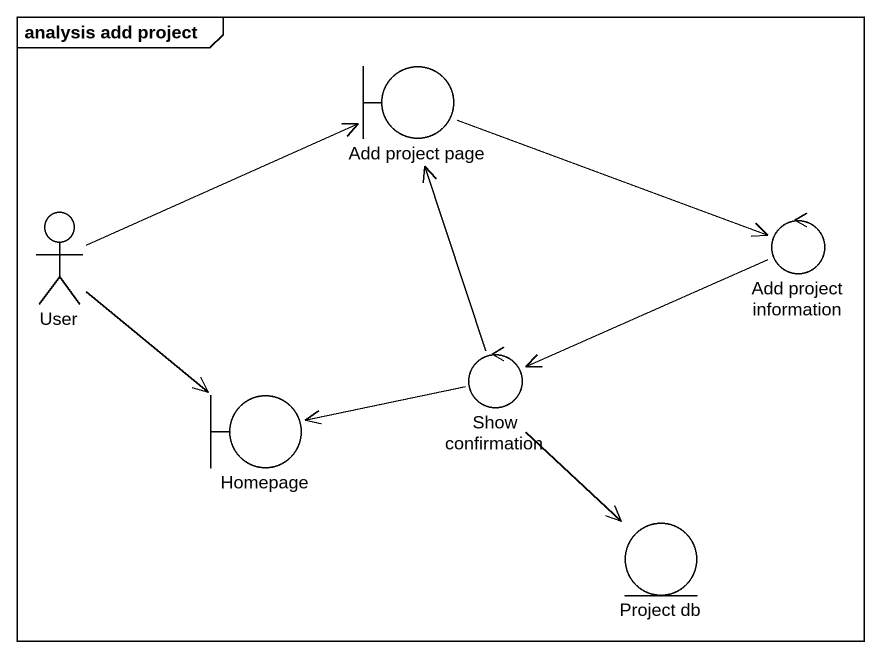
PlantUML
@startuml
mainframe analysis add project
boundary "Add project page" as Add_project_page
actor User
control "Add project information" as Add_project_information
boundary Homepage
control "Show confirmation" as Show_confirmation
entity "Project db" as Project_db
Add_project_page -right-> Add_project_information
User -right-> Add_project_page
User --> Homepage
Add_project_information -left-> Show_confirmation
Show_confirmation -up-> Add_project_page
Show_confirmation -left-> Homepage
Show_confirmation --> Project_db
@enduml
